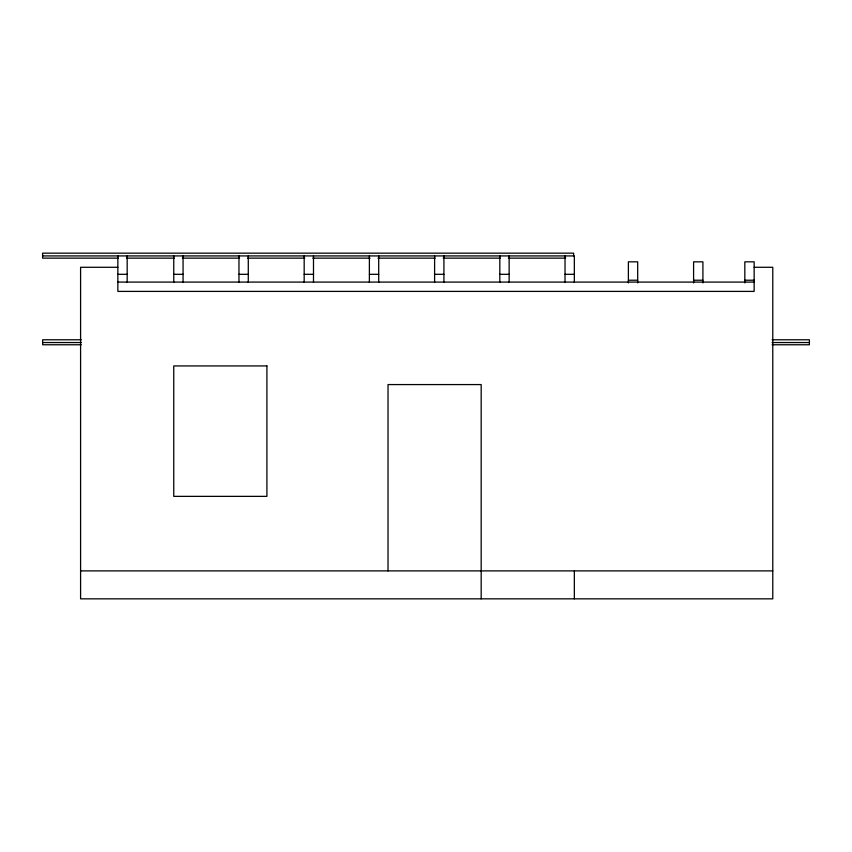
<?xml version="1.0" encoding="UTF-8"?>
<svg xmlns="http://www.w3.org/2000/svg" width="852" height="852" viewBox="0 0 852 852"><rect width="100%" height="100%" fill="white"/><g stroke="black" fill="none" stroke-linecap="round" stroke-linejoin="round"><path stroke-width="1.28" d="M42.6 255.919L574.344 255.919L574.344 282.438M118.46 258.145L42.6 258.145L42.6 253.161L573.62 253.161L573.62 255.919M126.447 258.145L174.362 258.145M182.339 258.145L239.572 258.145M247.559 258.145L304.782 258.145M312.769 258.145L369.992 258.145M377.979 258.145L435.212 258.145M443.189 258.145L500.422 258.145M508.41 258.145L565.632 258.145M117.853 267.283L80.589 267.283L80.589 598.839L772.775 598.839L772.775 267.283L754.148 267.283M117.853 274.312L127.172 274.312M173.755 274.312L183.063 274.312M238.965 274.312L248.283 274.312M304.175 274.312L313.493 274.312M369.385 274.312L378.703 274.312M434.605 274.312L443.913 274.312M499.815 274.312L509.134 274.312M565.025 274.312L574.344 274.312M628.382 280.223L637.69 280.223M693.592 280.223L702.911 280.223M744.829 280.223L754.148 280.223M117.853 282.087L754.148 282.087M81.281 339.778L42.685 339.778L42.685 344.762L81.281 344.762M772.125 339.778L809.4 339.778L809.4 344.762L772.125 344.762M42.685 342.547L81.281 342.547M772.125 342.547L809.4 342.547M80.589 570.893L772.775 570.893M744.829 282.896L744.829 261.83L754.148 261.83L754.148 291.405L117.853 291.405L117.853 255.919M702.911 282.896L702.911 261.83L693.592 261.83L693.592 282.896M637.69 282.896L637.69 261.83L628.382 261.83L628.382 282.896M574.344 570.893L574.344 598.839M565.025 255.919L565.025 282.438M509.134 255.919L509.134 282.438M499.815 255.919L499.815 282.438M481.178 598.839L481.178 384.572L388.022 384.572L388.022 570.893M443.913 255.919L443.913 282.438M434.605 255.919L434.605 282.438M378.703 255.919L378.703 282.438M369.385 255.919L369.385 282.438M313.493 255.919L313.493 282.438M304.175 255.919L304.175 282.438M248.283 255.919L248.283 282.438M238.965 255.919L238.965 282.438M183.063 255.919L183.063 282.438M173.755 255.919L173.755 282.438M127.172 255.919L127.172 282.438M266.942 365.934L173.755 365.934L173.755 496.365L266.91 496.365L266.91 365.934"/></g></svg>
